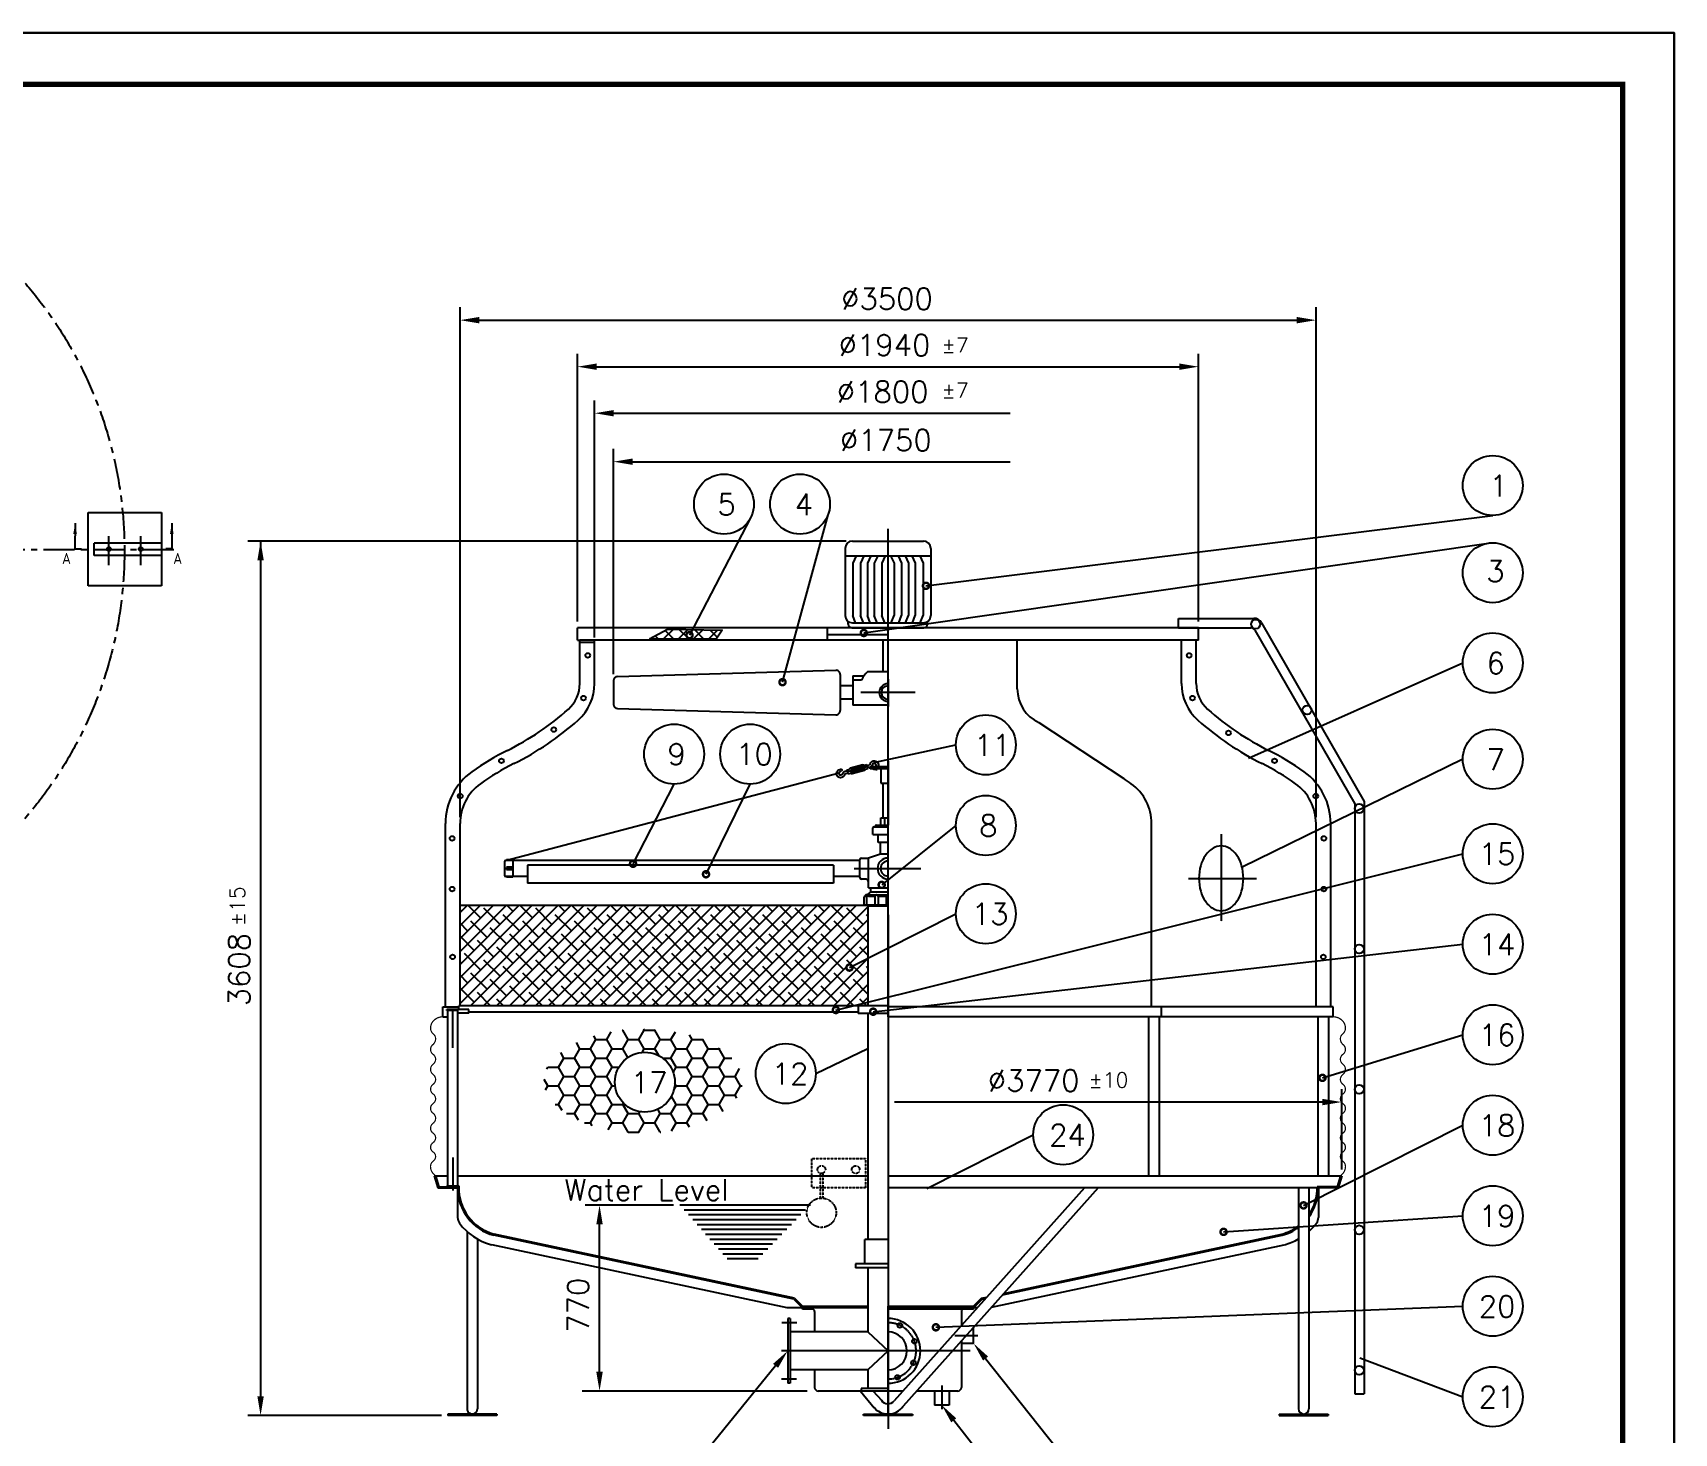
# Model space of a CAD drawing. Extents: x 35568 to 61186, y -11062 to 6868.
# Drawn here: x 54475 to 61186, y -7941 to -2216 of the extents above; entities that cross this region are included whole.
import ezdxf

# ---------------------------------------------------------------- set-up
doc = ezdxf.new("R2010")
doc.units = 0
doc.header["$LTSCALE"] = 4
for name, pattern in [('CENTER', [50.8, 31.75, -6.35, 6.35, -6.35]), ('DASHDOT', [2.2, 2, -0.1, 0, -0.1]), ('HIDDEN', [0.375, 0.25, -0.125])]:
    doc.linetypes.add(name, pattern=pattern)
doc.layers.get('0').update_dxf_attribs({"linetype": 'CONTINUOUS'})
for name, color, linetype in [('C', 1, 'DASHDOT'), ('D', 7, 'CONTINUOUS'), ('HA', 6, 'CONTINUOUS'), ('HI', 2, 'HIDDEN'), ('PUB_TITLE', 4, 'CONTINUOUS'), ('中心线', 6, 'CENTER'), ('标注', 6, 'CONTINUOUS'), ('结构', 7, 'CONTINUOUS')]:
    doc.layers.add(name, color=color, linetype=linetype)
doc.styles.add('COMPLEX', font='SIMPLEX.SHX', dxfattribs={"height": 87.5})
doc.styles.add('ROMANS', font='romans', dxfattribs={"bigfont": 'china'})
doc.styles.get("Standard").update_dxf_attribs({"font": 'ISOCP'})
doc.dimstyles.new('ISO-25', dxfattribs={"dimtxt": 80, "dimasz": 45, "dimexe": 25, "dimexo": 15, "dimgap": 15, "dimtad": 1, "dimdec": 0, "dimdsep": 46, "dimtxsty": 'Standard', "dimcen": 2.5, "dimclrd": 256, "dimclrt": 7, "dimadec": 0, "dimazin": 0, "dimtfac": 1, "dimtdec": 0, "dimtmove": 0, "dimatfit": 3, "dimfxl": 0, "dimtolj": 1, "dimtzin": 0, "dimarcsym": 0})

# ---------------------------------------------------------------- blocks, each defined once
blk = doc.blocks.new('*X50')
at = {"color": 0}
for p, q in [((2078.1, 6554.7), (2096.3, 6586.2)), ((2141.1, 6592.6), (2143.7, 6592.6)), ((2165.6, 6554.7), (2143.7, 6592.6)), ((2143.7, 6592.6), (2143.9, 6592.9)), ((2209.4, 6554.7), (2231.2, 6592.6)), ((2231.2, 6592.6), (2228.4, 6597.5)), ((2231.2, 6592.6), (2275, 6592.6)), ((2275, 6592.6), (2276.9, 6596)), ((2296.9, 6554.7), (2275, 6592.6)), ((2340.6, 6554.7), (2358.9, 6586.3)), ((1946.9, 6479), (1968.7, 6516.8)), ((1968.7, 6516.8), (1954.3, 6541.8)), ((1968.7, 6516.8), (2012.5, 6516.8)), ((2012.5, 6516.8), (2034.4, 6554.7)), ((2034.4, 6479), (2012.5, 6516.8)), ((2034.4, 6554.7), (2025.6, 6569.9)), ((2034.4, 6554.7), (2078.1, 6554.7)), ((2100, 6516.8), (2078.1, 6554.7)), ((2078.1, 6479), (2100, 6516.8)), ((2100, 6516.8), (2143.7, 6516.8)), ((2164.6, 6480.8), (2143.7, 6516.8)), ((2143.7, 6516.8), (2165.6, 6554.7)), ((2165.6, 6554.7), (2209.4, 6554.7)), ((2231.2, 6516.8), (2209.4, 6554.7)), ((2222.7, 6502.1), (2231.2, 6516.8)), ((2231.2, 6516.8), (2275, 6516.8)), ((2275, 6516.8), (2296.9, 6554.7)), ((2291.3, 6488.7), (2275, 6516.8)), ((2296.9, 6554.7), (2340.6, 6554.7)), ((2362.5, 6516.8), (2340.6, 6554.7)), ((2340.6, 6479), (2362.5, 6516.8)), ((2362.5, 6516.8), (2406.2, 6516.8)), ((2428.1, 6479), (2406.2, 6516.8)), ((2406.2, 6516.8), (2428.1, 6554.7)), ((2428.1, 6554.7), (2417.2, 6573.7)), ((2428.1, 6554.7), (2471.9, 6554.7)), ((2471.9, 6554.7), (2472, 6555)), ((2493.7, 6516.8), (2471.9, 6554.7)), ((2471.9, 6479), (2493.7, 6516.8)), ((2493.7, 6516.8), (2537.5, 6516.8)), ((2537.5, 6516.8), (2539.6, 6520.5)), ((2559.4, 6479), (2537.5, 6516.8)), ((1881.2, 6441.1), (1903.1, 6479)), ((1903.1, 6479), (1890.3, 6501.2)), ((1903.1, 6479), (1946.9, 6479)), ((1968.7, 6441.1), (1946.9, 6479)), ((2012.5, 6441.1), (2034.4, 6479)), ((2034.4, 6479), (2078.1, 6479)), ((2100, 6441.1), (2078.1, 6479)), ((2306.8, 6479), (2340.6, 6479)), ((2362.5, 6441.1), (2340.6, 6479)), ((2406.2, 6441.1), (2428.1, 6479)), ((2428.1, 6479), (2471.9, 6479)), ((2493.7, 6441.1), (2471.9, 6479)), ((2537.5, 6441.1), (2559.4, 6479)), ((2559.4, 6479), (2589.5, 6479)), ((1837.5, 6365.3), (1822.8, 6390.7)), ((1833.3, 6433.7), (1837.5, 6441.1)), ((1837.5, 6441.1), (1837.2, 6441.6)), ((1837.5, 6441.1), (1881.2, 6441.1)), ((1903.1, 6403.2), (1881.2, 6441.1)), ((1881.2, 6365.3), (1903.1, 6403.2)), ((1903.1, 6403.2), (1946.9, 6403.2)), ((1946.9, 6403.2), (1968.7, 6441.1)), ((1968.7, 6365.3), (1946.9, 6403.2)), ((1968.7, 6441.1), (2012.5, 6441.1)), ((2034.4, 6403.2), (2012.5, 6441.1)), ((2012.5, 6365.3), (2034.4, 6403.2)), ((2034.4, 6403.2), (2078.1, 6403.2)), ((2078.1, 6403.2), (2100, 6441.1)), ((2100, 6365.3), (2078.1, 6403.2)), ((2100, 6441.1), (2128.2, 6441.1)), ((2350.3, 6419.9), (2362.5, 6441.1)), ((2362.5, 6441.1), (2406.2, 6441.1)), ((2428.1, 6403.2), (2406.2, 6441.1)), ((2406.2, 6365.3), (2428.1, 6403.2)), ((2428.1, 6403.2), (2471.9, 6403.2)), ((2471.9, 6403.2), (2493.7, 6441.1)), ((2493.7, 6365.3), (2471.9, 6403.2)), ((2493.7, 6441.1), (2537.5, 6441.1)), ((2559.4, 6403.2), (2537.5, 6441.1)), ((2537.5, 6365.3), (2559.4, 6403.2)), ((2559.4, 6403.2), (2603.1, 6403.2)), ((2603.1, 6403.2), (2621.8, 6435.5)), ((2625, 6365.3), (2603.1, 6403.2)), ((1828.2, 6349.3), (1837.5, 6365.3)), ((1837.5, 6365.3), (1881.2, 6365.3)), ((1903.1, 6327.4), (1881.2, 6365.3)), ((1881.2, 6289.5), (1903.1, 6327.4)), ((1903.1, 6327.4), (1946.9, 6327.4)), ((1946.9, 6327.4), (1968.7, 6365.3)), ((1968.7, 6289.5), (1946.9, 6327.4)), ((1968.7, 6365.3), (2012.5, 6365.3)), ((2034.4, 6327.4), (2012.5, 6365.3)), ((2012.5, 6289.5), (2034.4, 6327.4)), ((2034.4, 6327.4), (2078.1, 6327.4)), ((2078.1, 6327.4), (2100, 6365.3)), ((2100, 6289.5), (2078.1, 6327.4)), ((2100, 6365.3), (2112.8, 6365.3)), ((2362.5, 6289.5), (2343, 6323.3)), ((2352.8, 6348.4), (2362.5, 6365.3)), ((2362.5, 6365.3), (2356.8, 6375.1)), ((2362.5, 6365.3), (2406.2, 6365.3)), ((2428.1, 6327.4), (2406.2, 6365.3)), ((2406.2, 6289.5), (2428.1, 6327.4)), ((2428.1, 6327.4), (2471.9, 6327.4)), ((2471.9, 6327.4), (2493.7, 6365.3)), ((2493.7, 6289.5), (2471.9, 6327.4)), ((2493.7, 6365.3), (2537.5, 6365.3)), ((2559.4, 6327.4), (2537.5, 6365.3)), ((2537.5, 6289.5), (2559.4, 6327.4)), ((2559.4, 6327.4), (2603.1, 6327.4)), ((2603.1, 6327.4), (2625, 6365.3)), ((2610.2, 6315.2), (2603.1, 6327.4)), ((2625, 6365.3), (2631.6, 6365.3)), ((1867.9, 6289.5), (1881.2, 6289.5)), ((1895.8, 6264.4), (1881.2, 6289.5)), ((1913.2, 6251.6), (1946.9, 6251.6)), ((1946.9, 6251.6), (1968.7, 6289.5)), ((1962.7, 6224.2), (1946.9, 6251.6)), ((1968.7, 6289.5), (2012.5, 6289.5)), ((2034.4, 6251.6), (2012.5, 6289.5)), ((2012.5, 6213.7), (2034.4, 6251.6)), ((2034.4, 6251.6), (2078.1, 6251.6)), ((2078.1, 6251.6), (2100, 6289.5)), ((2100, 6213.7), (2078.1, 6251.6)), ((2100, 6289.5), (2143.7, 6289.5)), ((2165.6, 6251.6), (2143.7, 6289.5)), ((2143.7, 6289.5), (2146.7, 6294.6)), ((2143.7, 6213.7), (2165.6, 6251.6)), ((2165.6, 6251.6), (2209.4, 6251.6)), ((2209.4, 6251.6), (2213.9, 6259.4)), ((2231.2, 6213.7), (2209.4, 6251.6)), ((2275, 6213.7), (2296.9, 6251.6)), ((2296.9, 6251.6), (2286.7, 6269.3)), ((2296.9, 6251.6), (2340.6, 6251.6)), ((2340.6, 6251.6), (2362.5, 6289.5)), ((2362.5, 6213.7), (2340.6, 6251.6)), ((2362.5, 6289.5), (2406.2, 6289.5)), ((2428.1, 6251.6), (2406.2, 6289.5)), ((2406.2, 6213.7), (2428.1, 6251.6)), ((2428.1, 6251.6), (2471.9, 6251.6)), ((2471.9, 6251.6), (2493.7, 6289.5)), ((2488.9, 6222.2), (2471.9, 6251.6)), ((2493.7, 6289.5), (2537.5, 6289.5)), ((2554.5, 6260), (2537.5, 6289.5)), ((1987, 6213.7), (2012.5, 6213.7)), ((2019.2, 6202.2), (2012.5, 6213.7)), ((2084, 6186), (2100, 6213.7)), ((2100, 6213.7), (2143.7, 6213.7)), ((2165.6, 6175.8), (2143.7, 6213.7)), ((2165.2, 6175), (2165.6, 6175.8)), ((2165.6, 6175.8), (2209.4, 6175.8)), ((2209.4, 6175.8), (2231.2, 6213.7)), ((2211.2, 6172.7), (2209.4, 6175.8)), ((2231.2, 6213.7), (2275, 6213.7)), ((2296.9, 6175.8), (2275, 6213.7)), ((2296.7, 6175.6), (2296.9, 6175.8)), ((2296.9, 6175.8), (2299.9, 6175.8)), ((2343.7, 6181.2), (2362.5, 6213.7)), ((2362.5, 6213.7), (2406.2, 6213.7)), ((2416.4, 6196.1), (2406.2, 6213.7))]:
    blk.add_line(p, q, dxfattribs=at)
blk = doc.blocks.new('*X46')
at = {"color": 0}
for p, q in [((817.4, 2249.2), (1217.6, 2649.5)), ((817.4, 2302.3), (1164.6, 2649.5)), ((817.4, 2355.3), (1111.6, 2649.5)), ((817.4, 2408.3), (1058.5, 2649.5)), ((817.4, 2461.4), (1005.5, 2649.5)), ((817.4, 2514.4), (952.5, 2649.5)), ((817.4, 2567.4), (899.4, 2649.5)), ((817.4, 2620.5), (846.4, 2649.5)), ((822, 2625.1), (817.4, 2629.8)), ((901.6, 2598.6), (850.6, 2649.5)), ((860.7, 2239.5), (1270.7, 2649.5)), ((913.7, 2239.5), (1323.7, 2649.5)), ((981.1, 2572.1), (914.8, 2638.4)), ((966.7, 2239.5), (1376.7, 2649.5)), ((1034.1, 2625.1), (1009.7, 2649.5)), ((1019.8, 2239.5), (1429.8, 2649.5)), ((1113.7, 2598.6), (1062.8, 2649.5)), ((1072.8, 2239.5), (1482.8, 2649.5)), ((1125.8, 2239.5), (1535.8, 2649.5)), ((1193.2, 2572.1), (1127, 2638.4)), ((1178.9, 2239.5), (1588.9, 2649.5)), ((1246.3, 2625.1), (1221.9, 2649.5)), ((1231.9, 2239.5), (1641.9, 2649.5)), ((1325.8, 2598.6), (1274.9, 2649.5)), ((1284.9, 2239.5), (1694.9, 2649.5)), ((1338, 2239.5), (1748, 2649.5)), ((1405.4, 2572.1), (1339.1, 2638.4)), ((1391, 2239.5), (1801, 2649.5)), ((1458.4, 2625.1), (1434, 2649.5)), ((1444, 2239.5), (1854, 2649.5)), ((1538, 2598.6), (1487, 2649.5)), ((1497.1, 2239.5), (1907.1, 2649.5)), ((1550.1, 2239.5), (1960.1, 2649.5)), ((1617.5, 2572.1), (1551.2, 2638.4)), ((1603.1, 2239.5), (2013.1, 2649.5)), ((1670.5, 2625.1), (1646.1, 2649.5)), ((1656.2, 2239.5), (2066.2, 2649.5)), ((1750.1, 2598.6), (1699.2, 2649.5)), ((1709.2, 2239.5), (2119.2, 2649.5)), ((1762.2, 2239.5), (2172.2, 2649.5)), ((1829.6, 2572.1), (1763.3, 2638.4)), ((1815.3, 2239.5), (2225.3, 2649.5)), ((1882.7, 2625.1), (1858.3, 2649.5)), ((1868.3, 2239.5), (2278.3, 2649.5)), ((1962.2, 2598.6), (1911.3, 2649.5)), ((1921.3, 2239.5), (2331.3, 2649.5)), ((1974.4, 2239.5), (2384.4, 2649.5)), ((2041.8, 2572.1), (1975.5, 2638.4)), ((2027.4, 2239.5), (2437.4, 2649.5)), ((2094.8, 2625.1), (2070.4, 2649.5)), ((2080.4, 2239.5), (2485.5, 2644.6)), ((2174.4, 2598.6), (2123.4, 2649.5)), ((2253.9, 2572.1), (2187.6, 2638.4)), ((2306.9, 2625.1), (2282.5, 2649.5)), ((2386.5, 2598.6), (2335.6, 2649.5)), ((2466, 2572.1), (2399.7, 2638.4)), ((848.5, 2545.6), (817.4, 2576.8)), ((928.1, 2519.1), (861.8, 2585.4)), ((1007.6, 2492.6), (941.3, 2558.8)), ((1060.7, 2545.6), (994.4, 2611.9)), ((1140.2, 2519.1), (1073.9, 2585.4)), ((1219.8, 2492.6), (1153.5, 2558.8)), ((1272.8, 2545.6), (1206.5, 2611.9)), ((1352.3, 2519.1), (1286.1, 2585.4)), ((1431.9, 2492.6), (1365.6, 2558.8)), ((1484.9, 2545.6), (1418.6, 2611.9)), ((1564.5, 2519.1), (1498.2, 2585.4)), ((1644, 2492.6), (1577.7, 2558.8)), ((1697.1, 2545.6), (1630.8, 2611.9)), ((1776.6, 2519.1), (1710.3, 2585.4)), ((1856.2, 2492.6), (1789.9, 2558.8)), ((1909.2, 2545.6), (1842.9, 2611.9)), ((1988.7, 2519.1), (1922.4, 2585.4)), ((2068.3, 2492.6), (2002, 2558.8)), ((2121.3, 2545.6), (2055, 2611.9)), ((2133.5, 2239.5), (2485.5, 2591.5)), ((2200.9, 2519.1), (2134.6, 2585.4)), ((2280.4, 2492.6), (2214.1, 2558.8)), ((2333.5, 2545.6), (2267.2, 2611.9)), ((2413, 2519.1), (2346.7, 2585.4)), ((2485.5, 2499.6), (2426.3, 2558.8)), ((2485.5, 2605.7), (2479.3, 2611.9)), ((875, 2466), (817.4, 2523.7)), ((954.6, 2439.5), (888.3, 2505.8)), ((1087.2, 2466), (1020.9, 2532.3)), ((1166.7, 2439.5), (1100.4, 2505.8)), ((1299.3, 2466), (1233, 2532.3)), ((1378.9, 2439.5), (1312.6, 2505.8)), ((1511.4, 2466), (1445.1, 2532.3)), ((1591, 2439.5), (1524.7, 2505.8)), ((1723.6, 2466), (1657.3, 2532.3)), ((1803.1, 2439.5), (1736.8, 2505.8)), ((1935.7, 2466), (1869.4, 2532.3)), ((2015.3, 2439.5), (1949, 2505.8)), ((2147.8, 2466), (2081.5, 2532.3)), ((2227.4, 2439.5), (2161.1, 2505.8)), ((2186.5, 2239.5), (2485.5, 2538.5)), ((2239.5, 2239.5), (2485.5, 2485.5)), ((2360, 2466), (2293.7, 2532.3)), ((2439.5, 2439.5), (2373.2, 2505.8)), ((822, 2413), (817.4, 2417.7)), ((901.6, 2386.5), (835.3, 2452.8)), ((981.1, 2360), (914.8, 2426.3)), ((1034.1, 2413), (967.9, 2479.3)), ((1113.7, 2386.5), (1047.4, 2452.8)), ((1193.2, 2360), (1127, 2426.3)), ((1246.3, 2413), (1180, 2479.3)), ((1325.8, 2386.5), (1259.5, 2452.8)), ((1405.4, 2360), (1339.1, 2426.3)), ((1458.4, 2413), (1392.1, 2479.3)), ((1538, 2386.5), (1471.7, 2452.8)), ((1617.5, 2360), (1551.2, 2426.3)), ((1670.5, 2413), (1604.2, 2479.3)), ((1750.1, 2386.5), (1683.8, 2452.8)), ((1829.6, 2360), (1763.3, 2426.3)), ((1882.7, 2413), (1816.4, 2479.3)), ((1962.2, 2386.5), (1895.9, 2452.8)), ((2041.8, 2360), (1975.5, 2426.3)), ((2094.8, 2413), (2028.5, 2479.3)), ((2174.4, 2386.5), (2108.1, 2452.8)), ((2253.9, 2360), (2187.6, 2426.3)), ((2306.9, 2413), (2240.6, 2479.3)), ((2292.6, 2239.5), (2485.5, 2432.4)), ((2386.5, 2386.5), (2320.2, 2452.8)), ((2466, 2360), (2399.7, 2426.3)), ((2485.5, 2446.6), (2452.8, 2479.3)), ((848.5, 2333.5), (817.4, 2364.6)), ((928.1, 2306.9), (861.8, 2373.2)), ((1060.7, 2333.5), (994.4, 2399.7)), ((1140.2, 2306.9), (1073.9, 2373.2)), ((1272.8, 2333.5), (1206.5, 2399.7)), ((1352.3, 2306.9), (1286.1, 2373.2)), ((1484.9, 2333.5), (1418.6, 2399.7)), ((1564.5, 2306.9), (1498.2, 2373.2)), ((1697.1, 2333.5), (1630.8, 2399.7)), ((1776.6, 2306.9), (1710.3, 2373.2)), ((1909.2, 2333.5), (1842.9, 2399.7)), ((1988.7, 2306.9), (1922.4, 2373.2)), ((2121.3, 2333.5), (2055, 2399.7)), ((2200.9, 2306.9), (2134.6, 2373.2)), ((2333.5, 2333.5), (2267.2, 2399.7)), ((2345.6, 2239.5), (2485.5, 2379.4)), ((2413, 2306.9), (2346.7, 2373.2)), ((2485.5, 2393.6), (2479.3, 2399.7)), ((875, 2253.9), (817.4, 2311.6)), ((942.4, 2239.5), (888.3, 2293.7)), ((1007.6, 2280.4), (941.3, 2346.7)), ((1087.2, 2253.9), (1020.9, 2320.2)), ((1154.6, 2239.5), (1100.4, 2293.7)), ((1219.8, 2280.4), (1153.5, 2346.7)), ((1299.3, 2253.9), (1233, 2320.2)), ((1366.7, 2239.5), (1312.6, 2293.7)), ((1431.9, 2280.4), (1365.6, 2346.7)), ((1511.4, 2253.9), (1445.1, 2320.2)), ((1578.8, 2239.5), (1524.7, 2293.7)), ((1644, 2280.4), (1577.7, 2346.7)), ((1723.6, 2253.9), (1657.3, 2320.2)), ((1791, 2239.5), (1736.8, 2293.7)), ((1856.2, 2280.4), (1789.9, 2346.7)), ((1935.7, 2253.9), (1869.4, 2320.2)), ((2003.1, 2239.5), (1949, 2293.7)), ((2068.3, 2280.4), (2002, 2346.7)), ((2147.8, 2253.9), (2081.5, 2320.2)), ((2215.2, 2239.5), (2161.1, 2293.7)), ((2280.4, 2280.4), (2214.1, 2346.7)), ((2360, 2253.9), (2293.7, 2320.2)), ((2427.4, 2239.5), (2373.2, 2293.7)), ((2398.6, 2239.5), (2485.5, 2326.4)), ((2485.5, 2287.5), (2426.3, 2346.7)), ((836.4, 2239.5), (835.3, 2240.6)), ((995.5, 2239.5), (967.9, 2267.2)), ((1048.5, 2239.5), (1047.4, 2240.6)), ((1207.6, 2239.5), (1180, 2267.2)), ((1260.6, 2239.5), (1259.5, 2240.6)), ((1419.7, 2239.5), (1392.1, 2267.2)), ((1472.8, 2239.5), (1471.7, 2240.6)), ((1631.9, 2239.5), (1604.2, 2267.2)), ((1684.9, 2239.5), (1683.8, 2240.6)), ((1844, 2239.5), (1816.4, 2267.2)), ((1897, 2239.5), (1895.9, 2240.6)), ((2056.1, 2239.5), (2028.5, 2267.2)), ((2109.2, 2239.5), (2108.1, 2240.6)), ((2268.3, 2239.5), (2240.6, 2267.2)), ((2321.3, 2239.5), (2320.2, 2240.6)), ((2451.7, 2239.5), (2485.5, 2273.3)), ((2480.4, 2239.5), (2452.8, 2267.2))]:
    blk.add_line(p, q, dxfattribs=at)
blk = doc.blocks.new('LI-1')
for p, q in [((-11.8, 8.1), (-2.4, 4)), ((11.8, 19.5), (20, 19.5)), ((11.8, 9.5), (20, 9.5)), ((20, 23), (30.6, 23)), ((20, 6), (20, 23)), ((20, 19.5), (20, 9.5)), ((20, 6), (30.6, 6)), ((35.1, 19.3), (59, 19.3)), ((35.1, 9.7), (59, 9.7)), ((36, 26.5), (88, 26.5)), ((36, 2.5), (88, 2.5)), ((39.5, 21), (84.5, 21)), ((39.5, 8), (84.5, 8)), ((59, 9.7), (59, 19.3)), ((60, 18.3), (59, 19.3)), ((59, 9.7), (60, 10.7)), ((60, 18.3), (60, 10.7)), ((65, 19.3), (64, 18.3)), ((64, 10.7), (64, 18.3)), ((64, 10.7), (65, 9.7)), ((89, 19.3), (65, 19.3)), ((65, 19.3), (65, 9.7)), ((89, 9.7), (65, 9.7)), ((104, 23), (93.5, 23)), ((104, 6), (93.5, 6)), ((104, 6), (104, 23)), ((104, 19.5), (104, 9.5)), ((112.2, 19.5), (104, 19.5)), ((112.2, 9.5), (104, 9.5)), ((135.8, 20.9), (126.5, 25)), ((136.1, 31.2), (128.7, 32.6)), ((-12, -2.2), (-4.7, -3.6))]:
    blk.add_line(p, q)
for centre, radius, start, end in [((-9, 14.5), 17, 30.00003, 259.6711), ((-9, 14.5), 7, 30.71968, 246.39839), ((-4.2, 0.4), 4, 263.70792, 63.15994), ((11.8, 26.5), 17, 209.70518, 270), ((11.8, 26.5), 7, 209.99993, 270), ((30.6, 26), 3, 270, 335.37568), ((30.6, 3), 3, 24.62432, 90), ((39.5, 14.5), 6.5, 90, 270), ((36, 23.5), 3, 90, 155.37568), ((36, 5.5), 3, 204.62432, 270), ((84.5, 14.5), 6.5, 270, 90), ((88, 23.5), 3, 24.62432, 90), ((88, 5.5), 3, 270, 335.37568), ((93.5, 26), 3, 204.62432, 270), ((93.5, 3), 3, 90, 155.37568), ((112.2, 2.5), 17, 29.70518, 90), ((112.2, 2.5), 7, 29.99993, 90), ((133, 14.5), 17, 210.00003, 79.6711), ((128.3, 28.6), 4, 83.70792, 243.15994), ((133, 14.5), 7, 210.71968, 66.39839)]:
    blk.add_arc(centre, radius, start, end)
at = {"layer": 'C'}
blk.add_line((15.1, 14.5), (105, 14.5), dxfattribs=at)
at = {"layer": 'HI'}
for p, q in [((34.2, 18.3), (60, 18.3)), ((34.2, 10.7), (60, 10.7)), ((89.8, 18.3), (64, 18.3)), ((89.8, 10.7), (64, 10.7))]:
    blk.add_line(p, q, dxfattribs=at)
blk = doc.blocks.new('*X51')
at = {"color": 0}
for p, q in [((2123.6, 8270.9), (2111.2, 8283.3)), ((2145.4, 8270.7), (2183.9, 8309.2)), ((2185.9, 8270.4), (2151.7, 8304.7)), ((2206.8, 8270.3), (2244.6, 8308)), ((2248.3, 8269.9), (2209.5, 8308.7)), ((2268.2, 8269.8), (2305.3, 8306.9)), ((2310.6, 8269.5), (2272.6, 8307.5)), ((2329.6, 8269.3), (2366.1, 8305.8)), ((2365.3, 8276.6), (2335.6, 8306.3))]:
    blk.add_line(p, q, dxfattribs=at)
blk = doc.blocks.new('LI-12')
for p, q in [((-400, 1707.9), (-229.1, 1707.9)), ((-400, 1686.3), (-400, 1707.9)), ((-400, 1686.3), (-235.8, 1686.3)), ((-227.1, 1681.3), (0, 1286.3)), ((-211.7, 1697.9), (21.6, 1292.1)), ((0, 1286.3), (0, -53.7)), ((21.6, 1292.1), (21.6, -53.7)), ((0, -53.7), (21.6, -53.7))]:
    blk.add_line(p, q)
for centre in [(-225.1, 1694.7), (-108.1, 1499.6), (10.3, 1276), (10.3, 957), (10.3, 638), (10.3, 319), (10.3, 0)]:
    blk.add_circle(centre, 10.3)
for centre, radius in [((-235.8, 1676.3), 10), ((-229.1, 1687.9), 20)]:
    blk.add_arc(centre, radius, 29.8989, 90)

msp = doc.modelspace()

# ---------------------------------------------------------------- linework, layer by layer
at = {"color": 7}
for p, q in [((57826.7, -4294), (58116.7, -4294)), ((57796.7, -4324), (57796.7, -4598.5)), ((57796.7, -4354), (58146.7, -4354)), ((57841.8, -4354), (57827.8, -4384)), ((57873.8, -4354), (57859.8, -4384)), ((57901.8, -4354), (57887.8, -4384)), ((57929.8, -4354), (57915.8, -4384)), ((57960.8, -4354), (57946.8, -4384)), ((57982.6, -4354), (57996.6, -4384)), ((58013.6, -4354), (58027.6, -4384)), ((58041.6, -4354), (58055.6, -4384)), ((58069.6, -4354), (58083.6, -4384)), ((58101.6, -4354), (58115.6, -4384)), ((58146.7, -4324), (58146.7, -4598.5)), ((57827.8, -4384), (57827.8, -4598.5)), ((57859.8, -4384), (57859.8, -4598.5)), ((57887.8, -4384), (57887.8, -4598.5)), ((57915.8, -4384), (57915.8, -4598.5)), ((57946.8, -4384), (57946.8, -4598.5)), ((57996.6, -4384), (57996.6, -4598.5)), ((58027.6, -4384), (58027.6, -4598.5)), ((58055.6, -4384), (58055.6, -4598.5)), ((58083.6, -4384), (58083.6, -4598.5)), ((58115.6, -4384), (58115.6, -4598.5)), ((57809.5, -4634), (57809.5, -4623.1)), ((57826.7, -4628.5), (58116.7, -4628.5)), ((57839.7, -4628.5), (57827.8, -4598.5)), ((57871.7, -4628.5), (57859.8, -4598.5)), ((57899.7, -4628.5), (57887.8, -4598.5)), ((57927.7, -4628.5), (57915.8, -4598.5)), ((57958.7, -4628.5), (57946.8, -4598.5)), ((57984.7, -4628.5), (57996.6, -4598.5)), ((58015.7, -4628.5), (58027.6, -4598.5)), ((58043.7, -4628.5), (58055.6, -4598.5)), ((58071.7, -4628.5), (58083.6, -4598.5)), ((58103.7, -4628.5), (58115.6, -4598.5)), ((58133.9, -4634), (58133.9, -4623.1)), ((59242, -4649), (56702, -4649)), ((56702, -4699), (56702, -4649)), ((57723.8, -4649), (57723.8, -4699)), ((57723.8, -4676.8), (57972, -4676.8)), ((57824.5, -4649), (58118.9, -4649)), ((59242, -4699), (59242, -4649)), ((56702, -4699), (56712, -4699)), ((59242, -4699), (56712, -4699)), ((56712, -4876.9), (56712, -4699)), ((56766, -4709.1), (56712, -4709.1)), ((56772, -4876.9), (56772, -4699)), ((57950.5, -4699), (57950.5, -4828.1)), ((58500.7, -4899), (58500.7, -4699)), ((59172, -4876.9), (59172, -4699)), ((59232, -4876.9), (59232, -4699)), ((56865.9, -4847.9), (57758.7, -4822.6)), ((57890, -4828.1), (57972, -4828.1)), ((56849.6, -4864.9), (56849.6, -4962)), ((57776.5, -4839.6), (57776.5, -4987.4)), ((57828, -4886.3), (57776.5, -4886.3)), ((57828, -4845.4), (57828, -4964.5)), ((57828, -4845.4), (57873, -4845.4)), ((57864, -4862.5), (57828, -4862.5)), ((57828, -4940.7), (57776.5, -4940.7)), ((57972, -4964.5), (57828, -4964.5)), ((56865.9, -4979), (57758.7, -5004.4)), ((58589.1, -5035.8), (58935.6, -5265.2)), ((57899, -5216), (57972, -5216)), ((57899, -5226), (57899, -5216)), ((57972, -5226), (57899, -5226)), ((57912, -5216), (57912, -5226)), ((57936, -5216), (57936, -5226)), ((57942, -5226), (57942, -5284)), ((56408.4, -5600), (57772.6, -5241.2)), ((57942, -5284), (57972, -5284)), ((57950.4, -5284), (57950.4, -5426)), ((57942, -5456), (57942, -5426)), ((57942, -5426), (57972, -5426)), ((57950.4, -5426), (57972, -5426)), ((57957, -5426), (57957, -5456)), ((56162, -6199), (56162, -5449)), ((56222, -6194), (56222, -5449)), ((57910, -5494), (57910, -5467)), ((57910, -5494), (57972, -5494)), ((57915, -5462), (57972, -5462)), ((57920, -5462), (57920, -5461)), ((57925, -5456), (57972, -5456)), ((57932, -5526), (57932, -5494)), ((59050, -6199), (59050, -5449)), ((59722, -6199), (59722, -5449)), ((59782, -6199), (59782, -5449)), ((57972, -5526), (57932, -5526)), ((57941, -5574), (57941, -5526)), ((56404, -5605.8), (56404, -5660.2)), ((57857, -5599.8), (56410, -5599.8)), ((56412, -5597.8), (56412, -5599.8)), ((56438, -5597.8), (56412, -5597.8)), ((56438, -5627.4), (56412, -5627.4)), ((56412, -5627.4), (56412, -5629.4)), ((56438, -5629.4), (56412, -5629.4)), ((56438, -5631.7), (56412, -5631.7)), ((56412, -5631.7), (56412, -5633.7)), ((56438, -5633.7), (56412, -5633.7)), ((56438, -5636.7), (56412, -5636.7)), ((56412, -5636.7), (56412, -5638.7)), ((56438, -5597.8), (56438, -5668.2)), ((57749.5, -5619.5), (56498.4, -5619.5)), ((56498.4, -5619.5), (56498.4, -5692.4)), ((57749.5, -5619.5), (57749.5, -5692.4)), ((57857, -5670), (57857, -5596)), ((57863, -5590), (57892, -5590)), ((57941, -5574), (57892, -5590)), ((57892, -5712), (57892, -5590)), ((57972, -5574), (57941, -5574)), ((56498.4, -5666.2), (56410, -5666.2)), ((56438, -5638.7), (56412, -5638.7)), ((56412, -5668.2), (56412, -5666.2)), ((56438, -5668.2), (56412, -5668.2)), ((57749.5, -5692.4), (56498.4, -5692.4)), ((57857, -5666.2), (57749.5, -5666.2)), ((57880, -5676), (57863, -5676)), ((57875, -5782), (57875, -5750)), ((57902, -5728), (57885, -5740)), ((57885, -5782), (57885, -5740)), ((57885, -5740), (57972, -5740)), ((57918.4, -5746), (57885, -5746)), ((57892, -5712), (57972, -5712)), ((57892, -5746), (57918.4, -5746)), ((57902, -5728), (57902, -5712)), ((57902, -5728), (57972, -5728)), ((57918.3, -5747), (57918.3, -5782)), ((57932.2, -5746), (57965, -5746)), ((57965, -5746), (57932.2, -5746)), ((57932.3, -5747), (57932.3, -5782)), ((57965, -5747), (57965, -5782)), ((57965, -5747), (57965, -5782)), ((57890.1, -5784), (56222, -5784)), ((57875, -5782), (57972, -5782)), ((57885, -5782), (57889, -5786)), ((57889, -5786), (57972, -5786)), ((57890.1, -5786), (57890.1, -6194)), ((56152, -6239), (56152, -6199)), ((56152, -6199), (56217.5, -6199)), ((56152, -6239), (56171.5, -6239)), ((56257.5, -6209), (56167.5, -6209)), ((56167.5, -6213), (56167.5, -6209)), ((56213.5, -6213), (56167.5, -6213)), ((56171.5, -6213), (56171.5, -6930)), ((56213.5, -6930), (56213.5, -6213)), ((56257.5, -6224), (56213.5, -6224)), ((57972, -6194), (56217.5, -6194)), ((56217.5, -6209), (56217.5, -6194)), ((56257.5, -6224), (56257.5, -6209)), ((57849.5, -6220), (56257.5, -6220)), ((57849.5, -6194), (57849.5, -6226)), ((57972, -6226), (57849.5, -6226)), ((57890.1, -6226), (57890.1, -7149)), ((59792, -6199), (57972, -6199)), ((59792, -6239), (57972, -6239)), ((59038.2, -6889), (59038.2, -6239)), ((59080.2, -6239), (59080.2, -6889)), ((59088.5, -6199), (59088.5, -6239)), ((59730.9, -6889), (59730.9, -6239)), ((59772.9, -6239), (59772.9, -6889)), ((59792, -6239), (59792, -6199)), ((56117, -6889), (56171.5, -6889)), ((56117, -6889), (56132, -6939)), ((56122.2, -6889), (56135.7, -6934)), ((56213.5, -6889), (57890.1, -6889)), ((57972, -6889), (59827, -6889)), ((59821.7, -6889), (59808.2, -6934)), ((59827, -6889), (59812, -6939)), ((56132, -6939), (56212, -6939)), ((56135.7, -6934), (56217, -6934)), ((56167.5, -6930), (56217.5, -6930)), ((56167.5, -6930), (56167.5, -6934)), ((56167.5, -6934), (56217.5, -6934)), ((56212, -6939), (56212, -7059)), ((56217.5, -6930), (56217.5, -6934)), ((59727, -6939), (57972, -6939)), ((58775, -6939), (57997.6, -7808.9)), ((58831.5, -6939), (58033.5, -7831)), ((59650.8, -6939), (59650.8, -7842)), ((59692.8, -6939), (59692.8, -7842)), ((59808.2, -6934), (59726.9, -6934)), ((59732, -6939), (59732, -7059)), ((59812, -6939), (59732, -6939)), ((56251.1, -7117.2), (56251.1, -7842)), ((56293.1, -7147.5), (56293.1, -7842)), ((57559.3, -7429), (56352.1, -7171.4)), ((57587, -7394), (56360.4, -7132.3)), ((57589.5, -7389.6), (56361.7, -7127.5)), ((57877, -7249), (57877, -7149)), ((57972, -7149), (57877, -7149)), ((58395.1, -7426.8), (59591.8, -7171.4)), ((58440.3, -7376.3), (59583.5, -7132.3)), ((58445.9, -7370), (59582.2, -7127.5)), ((57972, -7249), (57839.5, -7249)), ((57839.5, -7249), (57839.5, -7265)), ((57972, -7265), (57839.5, -7265)), ((57890.1, -7265), (57890.1, -7527.5)), ((57890.1, -7429), (57559.3, -7429)), ((57587, -7394), (57622, -7429)), ((57589.5, -7389.6), (57624, -7424)), ((57622, -7434), (57622, -7429)), ((57662, -7434), (57622, -7434)), ((57890.1, -7424), (57624, -7424)), ((57672, -7444), (57672, -7527.5)), ((58319.9, -7424), (57972, -7424)), ((58337.1, -7429), (57972, -7429)), ((58322, -7434), (57972, -7434)), ((58272, -7444), (58272, -7501.9)), ((58354.4, -7389.6), (58319.9, -7424)), ((58357, -7394), (58322, -7429)), ((58322, -7434), (58322, -7429)), ((58354.4, -7389.6), (58376.6, -7384.8)), ((58357, -7394), (58371, -7391)), ((57562, -7472.5), (57562, -7737.5)), ((57572, -7472.5), (57562, -7472.5)), ((57572, -7472.5), (57572, -7737.5)), ((58322, -7574.5), (58322, -7508.5)), ((57890.1, -7527.5), (57572, -7527.5)), ((57890.1, -7527.5), (57972, -7605)), ((58272, -7564.4), (58272, -7754)), ((58322, -7574.5), (58272, -7574.5)), ((57972, -7605), (57890.1, -7682.5)), ((57890.1, -7682.5), (57572, -7682.5)), ((57672, -7682.5), (57672, -7754)), ((57890.1, -7682.5), (57890.1, -7759)), ((57572, -7737.5), (57562, -7737.5)), ((58033.2, -7769), (57687, -7769)), ((57858.9, -7769), (57915.2, -7837.1)), ((57972, -7759), (57862, -7759)), ((57862, -7759), (57862, -7769)), ((57911, -7769), (57944.8, -7806.8)), ((58257, -7769), (58088.9, -7769)), ((58162.2, -7769), (58162.2, -7827)), ((58221.8, -7769), (58221.8, -7827)), ((58221.8, -7827), (58162.2, -7827)), ((56372.1, -7863), (56172.1, -7863)), ((56172.1, -7863), (56172.1, -7869)), ((56372.1, -7869), (56172.1, -7869)), ((56372.1, -7863), (56372.1, -7869)), ((57872, -7863), (58072, -7863)), ((57872, -7869), (57872, -7863)), ((58072, -7869), (57872, -7869)), ((58072, -7863), (58072, -7869)), ((59571.8, -7863), (59771.8, -7863)), ((59571.8, -7863), (59571.8, -7869)), ((59571.8, -7869), (59771.8, -7869)), ((59771.8, -7863), (59771.8, -7869))]:
    msp.add_line(p, q, dxfattribs=at)
msp.add_lwpolyline([(59425.2, -5673.1, 0.069381), (59417.9, -5620.5, 0.081326), (59398.6, -5579.5, 0.106978), (59367.1, -5549.8, 0.136548), (59334.2, -5540.7, 0.136548), (59301.4, -5549.8, 0.106978), (59269.9, -5579.5, 0.081326), (59250.6, -5620.5, 0.069381), (59243.3, -5673.1, 0.069381), (59250.6, -5725.7, 0.081326), (59269.9, -5766.8, 0.106978), (59301.4, -5796.5, 0.136548), (59334.2, -5805.6, 0.136548), (59367.1, -5796.5, 0.106978), (59398.6, -5766.8, 0.081326), (59417.9, -5725.7, 0.069381)], format="xyb", close=True, dxfattribs=at)
for centre in [(56744.2, -4761.5), (59203.3, -4761.5), (56726.9, -4936.2), (59217.1, -4936.2), (56605.5, -5065.1), (59364.3, -5078.7), (56391.2, -5192.6), (59552.7, -5192.6), (56223, -5336.9), (59720.9, -5336.9), (56189.4, -5509.9), (59754.5, -5509.9), (56189.4, -5716.8), (59754.5, -5716.8), (56191.9, -5994.2), (59752, -5994.2), (58020.6, -7500.8), (58080, -7565.7), (58076.2, -7653.6), (58011.3, -7713.1)]:
    msp.add_circle(centre, 9.5, dxfattribs=at)
for centre, radius, start, end in [((57826.7, -4324), 30, 90, 180), ((58116.7, -4324), 30, 0, 90), ((57826.7, -4598.5), 30, 180, 270), ((58116.7, -4598.5), 30, 270, 0), ((57824.5, -4634), 15, 180, 270), ((58118.9, -4634), 15, 270, 0), ((57759.5, -4839.6), 17, 0, 92.43783), ((57935.1, -4889.2), 75.9, 126.3707, 159.39716), ((56572, -4876.9), 140, 311.67446, 0.00002), ((56572, -4876.9), 200, 311.67446, 0.00002), ((56866.6, -4864.9), 17, 92.43783, 180), ((57972, -4913.5), 35.7, 90, 270), ((57972, -4913.5), 27.2, 90, 270), ((58650.7, -4899), 150, 180, 245.74072), ((59372, -4876.9), 200, 179.99998, 228.32554), ((59372, -4876.9), 140, 179.99998, 228.32554), ((56866.6, -4962), 17, 180, 267.56217), ((55907.1, -4130), 1140, 296.48927, 311.67446), ((55907.1, -4130), 1200, 296.48927, 311.67446), ((57759.5, -4987.4), 17, 267.56217, 0), ((60036.9, -4130), 1200, 228.32554, 243.51073), ((60036.9, -4130), 1140, 228.32554, 243.51073), ((56888.3, -6099), 1060, 116.48927, 125.65909), ((59055.6, -6099), 1060, 54.34091, 63.51073), ((56888.3, -6099), 1000, 116.48927, 125.65909), ((59055.6, -6099), 1000, 54.34091, 63.51073), ((56422, -5449), 260, 125.65909, 180), ((56422, -5449), 200, 125.65909, 180), ((58383.6, -6099), 1000, 54.34091, 56.49435), ((58850, -5449), 200, 0, 54.34091), ((59522, -5449), 200, 0, 54.34091), ((59522, -5449), 260, 0, 54.34091), ((57915, -5467), 5, 90, 180), ((57925, -5461), 5, 90, 180), ((56410, -5605.8), 6, 90, 180), ((57863, -5596), 6, 90, 180), ((57972, -5633), 43, 90, 270), ((57972, -5633), 30.3, 90, 270), ((56410, -5660.2), 6, 180, 270), ((57863, -5670), 6, 180, 270), ((57880, -5688), 12, 0, 90), ((57885, -5750), 10, 90, 180), ((57925.3, -5747), 7, 0, 180), ((57972, -5747), 7, 90, 180), ((56412, -6939), 200, 180, 255.06798), ((56412, -6939), 195, 178.53072, 255.06798), ((59532, -6939), 195, 325.57188, 1.46928), ((59532, -6939), 200, 323.53454, 0), ((56252, -7059), 40, 180, 216.8699), ((56412, -6939), 240, 216.8699, 255.06798), ((59532, -6939), 195, 284.93202, 307.54986), ((59532, -6939), 200, 284.93202, 306.45671), ((59532, -6939), 240, 312.08091, 323.1301), ((59692, -7059), 40, 323.1301, 0), ((59532, -6939), 240, 284.93202, 299.68158), ((57662, -7444), 10, 0, 90), ((58282, -7444), 10, 90, 180), ((57972, -7605), 132.5, 270, 90), ((57972, -7605), 77.5, 270, 90), ((57687, -7754), 15, 180, 270), ((58257, -7754), 15, 270, 0), ((56272.1, -7842), 21, 179.99997, 0.00003), ((57972, -7788), 75, 218.36919, 325.07318), ((57972, -7788), 33, 214.7181, 320.8725), ((59671.8, -7842), 21, 180, 0)]:
    msp.add_arc(centre, radius, start, end, dxfattribs=at)
at = {"layer": 'C'}
for p, q in [((57972, -6239), (57972, -4244.6)), ((57972, -4859.1), (57972, -4971)), ((58082.5, -4913.5), (57861.5, -4913.5)), ((57924, -5207.2), (57924, -5232)), ((57972, -5193.8), (57972, -5455.3)), ((57972, -5798.6), (57972, -5379.1)), ((59334.2, -5492.3), (59334.2, -5847.8)), ((57833.3, -5633), (58106.6, -5633)), ((59200.7, -5673.1), (59479.2, -5673.1)), ((57972, -5822.3), (57972, -7622.6)), ((56192.5, -6366), (56192.5, -6214.6)), ((56192.5, -6814.8), (56192.5, -6948.6)), ((57972, -7255), (57972, -7923.3)), ((57972, -7869), (57972, -7422.8)), ((57599.2, -7490), (57537.7, -7490)), ((58339.8, -7544), (58245.5, -7544)), ((58308, -7605), (57536.6, -7605)), ((57598, -7720), (57536.6, -7720)), ((58192, -7746), (58192, -7842.7))]:
    msp.add_line(p, q, dxfattribs=at)
msp.add_arc((57972, -7605), 115, 270, 90, dxfattribs=at)
at = {"layer": 'D', "color": 7}
for p, q in [((56222, -5422.8), (56222, -3338.6)), ((59722, -5422.8), (59722, -3338.6)), ((56300.7, -3391.1), (59643.2, -3391.1)), ((56702, -4622.8), (56702, -3528.9)), ((59242, -4622.8), (59242, -3528.9)), ((56780.7, -3581.4), (59163.2, -3581.4)), ((56772, -4688.9), (56772, -3719.1)), ((56850.7, -3771.6), (58471.4, -3771.6)), ((56849.6, -4838.7), (56849.6, -3917.3)), ((56928.4, -3969.8), (58471.4, -3969.8)), ((57410.4, -4198.9), (57160.3, -4678.8)), ((57540.5, -4871), (57726.7, -4187)), ((58127.2, -4477.2), (60444.5, -4189.6)), ((57800.4, -4294.1), (55354.1, -4294.1)), ((55406.6, -4294.1), (55406.6, -7790.3)), ((57873.1, -4670), (60427, -4302.3)), ((59446.1, -5181.7), (60322, -4792.4)), ((57914.3, -5199.8), (58249.4, -5127.6)), ((60322, -5185.9), (59419.7, -5627.6)), ((56929.6, -5613.4), (57097.5, -5287.5)), ((57227.9, -5656.4), (57408.5, -5287.5)), ((58249.4, -5456.7), (57946.1, -5699.8)), ((57758.8, -6211.4), (60322, -5572.5)), ((57814.3, -6037.9), (58249.4, -5817.8)), ((57911.3, -6218.3), (60322, -5942.5)), ((57676.3, -6471.4), (57890.1, -6368.2)), ((59748.3, -6488.8), (60322, -6312.5)), ((59827, -6862.8), (59827, -6535.1)), ((59748.2, -6587.6), (57998.9, -6587.6)), ((59671.1, -7010.1), (60322, -6682.5)), ((58130.5, -6941.5), (58565.6, -6721.3)), ((57095.1, -7009), (56734, -7009)), ((56792.5, -7690.3), (56792.5, -7087.8)), ((59344, -7118.4), (60322, -7052.5)), ((58167.8, -7508.5), (60322, -7422.5)), ((58370.9, -7636.3), (58659.4, -8000.5)), ((59900.8, -7633.4), (60322, -7792.5)), ((57512.3, -7666.1), (57122.6, -8145.5)), ((57641.5, -7769), (56721.9, -7769)), ((56145.9, -7869), (55354.1, -7869)), ((58240.8, -7888.8), (58622.1, -8371.5))]:
    msp.add_line(p, q, dxfattribs=at)
at = {"layer": 'D', "color": 7, "const_width": 10}
for points in [[(58114.7, -4477.2, 1), (58139.7, -4477.2, 1)], [(57147.8, -4678.8, 1), (57172.8, -4678.8, 1)], [(57860.6, -4670, 1), (57885.6, -4670, 1)], [(57528, -4871, 1), (57553, -4871, 1)], [(56917.1, -5613.4, 1), (56942.1, -5613.4, 1)], [(57215.4, -5656.4, 1), (57240.4, -5656.4, 1)], [(57933.6, -5699.8, 1), (57958.6, -5699.8, 1)], [(57801.8, -6037.9, 1), (57826.8, -6037.9, 1)], [(57746.3, -6211.4, 1), (57771.3, -6211.4, 1)], [(57898.8, -6218.3, 1), (57923.8, -6218.3, 1)], [(59735.8, -6488.8, 1), (59760.8, -6488.8, 1)], [(59658.6, -7010.1, 1), (59683.6, -7010.1, 1)], [(59331.5, -7118.4, 1), (59356.5, -7118.4, 1)], [(58155.3, -7508.5, 1), (58180.3, -7508.5, 1)]]:
    msp.add_lwpolyline(points, format="xyb", close=True, dxfattribs=at)
at = {"layer": 'D', "color": 7}
for centre in [(60444.5, -4067.1), (57301.3, -4143.2), (57612.3, -4143.2), (60444.5, -4423.6), (60444.5, -4792.4), (58371.9, -5127.6), (57097.5, -5165), (57408.5, -5165), (60444.5, -5185.9), (58371.9, -5456.7), (60444.5, -5572.5), (58371.9, -5817.8), (60444.5, -5942.5), (60444.5, -6312.5), (57553.8, -6471.4), (56978.1, -6506.4), (60444.5, -6682.5), (58688.1, -6721.3), (60444.5, -7052.5), (60444.5, -7422.5), (60444.5, -7792.5)]:
    msp.add_circle(centre, 122.5, dxfattribs=at)
for points in [[(56300.7, -3404.2), (56300.7, -3378), (56222, -3391.1)], [(59643.2, -3404.2), (59643.2, -3378), (59722, -3391.1)], [(56780.7, -3594.5), (56780.7, -3568.2), (56702, -3581.4)], [(59163.2, -3594.5), (59163.2, -3568.2), (59242, -3581.4)], [(56850.7, -3784.7), (56850.7, -3758.5), (56772, -3771.6)], [(56928.4, -3982.9), (56928.4, -3956.6), (56849.6, -3969.8)], [(55419.7, -4372.9), (55393.5, -4372.9), (55406.6, -4294.1)], [(59748.2, -6600.7), (59748.2, -6574.5), (59827, -6587.6)], [(56805.6, -7087.8), (56779.3, -7087.8), (56792.5, -7009)], [(58360.6, -7644.4), (58381.1, -7628.1), (58322, -7574.5)], [(57502.1, -7657.9), (57522.5, -7674.4), (57562, -7605)], [(56805.6, -7690.3), (56779.3, -7690.3), (56792.5, -7769)], [(55419.7, -7790.3), (55393.5, -7790.3), (55406.6, -7869)], [(58230.5, -7897), (58251.1, -7880.7), (58192, -7827)]]:
    msp.add_solid(points, dxfattribs=at)
at = {"layer": 'HA'}
for p, q in [((57654.7, -7009), (57121.4, -7009)), ((57635.3, -7029), (57138.9, -7029)), ((57615.9, -7049), (57156.4, -7049)), ((57596.6, -7069), (57173.9, -7069)), ((57577.2, -7089), (57191.3, -7089)), ((57557.8, -7109), (57208.8, -7109)), ((57538.4, -7129), (57226.3, -7129)), ((57519, -7149), (57243.8, -7149)), ((57499.6, -7169), (57261.3, -7169)), ((57480.2, -7189), (57278.8, -7189)), ((57460.8, -7209), (57296.3, -7209)), ((57441.4, -7229), (57313.8, -7229))]:
    msp.add_line(p, q, dxfattribs=at)
msp.add_lwpolyline([(56997.2, -4693.3), (57069.9, -4654.8), (57293.3, -4659), (57269.4, -4695.3)], close=True, dxfattribs=at)
at = {"layer": 'HA', "const_width": 5}
for points in [[(56122.2, -6889, -0.125779), (56106, -6870.5, -0.137184), (56101.6, -6848.3, -0.223969), (56112.6, -6829, 0.243851), (56122.2, -6810.7, 0.254478), (56112.1, -6792, -0.249556), (56101.6, -6773.1, -0.255105), (56112, -6753.3, 0.257723), (56122.2, -6733.7, 0.239437), (56112.1, -6715, -0.23454), (56101.6, -6696.1, -0.24875), (56111.8, -6674.7, 0.245495), (56122.2, -6653.1, 0.23171), (56111.6, -6633.2, -0.238436), (56101.6, -6613.7, -0.247937), (56111.8, -6594, 0.246195), (56122.2, -6574.3, 0.245769), (56111.9, -6554.6, -0.246654), (56101.6, -6534.9, -0.242931), (56111.9, -6515.2, 0.241679), (56122.2, -6495.5, 0.236682), (56112.2, -6475.1, -0.23001), (56101.6, -6454.3, -0.239915), (56112.2, -6432.6, 0.247794), (56122.2, -6411.3, 0.231595), (56111.8, -6392.5, -0.233357), (56101.6, -6373.7, -0.235391), (56110.9, -6353, 0.211082), (56122.2, -6330.7, 0.23758), (56112.6, -6308.9, -0.220797), (56101.6, -6285.9, -0.211107), (56115.5, -6253.5, -0.188365), (56152, -6239)], [(59821.7, -6889, 0.125779), (59837.9, -6870.5, 0.137184), (59842.3, -6848.3, 0.223969), (59831.3, -6829, -0.243851), (59821.7, -6810.7, -0.254478), (59831.9, -6792, 0.249556), (59842.3, -6773.1, 0.255105), (59831.9, -6753.3, -0.257723), (59821.7, -6733.7, -0.239437), (59831.8, -6715, 0.23454), (59842.3, -6696.1, 0.24875), (59832.2, -6674.7, -0.245495), (59821.7, -6653.1, -0.23171), (59832.3, -6633.2, 0.238436), (59842.3, -6613.7, 0.247937), (59832.1, -6594, -0.246195), (59821.7, -6574.3, -0.245769), (59832.1, -6554.6, 0.246654), (59842.3, -6534.9, 0.242931), (59832.1, -6515.2, -0.241679), (59821.7, -6495.5, -0.236682), (59831.8, -6475.1, 0.23001), (59842.3, -6454.3, 0.239915), (59831.7, -6432.6, -0.247794), (59821.7, -6411.3, -0.231595), (59832.1, -6392.5, 0.233357), (59842.3, -6373.7, 0.235391), (59833, -6353, -0.211082), (59821.7, -6330.7, -0.23758), (59831.3, -6308.9, 0.220797), (59842.3, -6285.9, 0.211107), (59828.4, -6253.5, 0.188365), (59792, -6239)]]:
    msp.add_lwpolyline(points, format="xyb", dxfattribs=at)
at = {"layer": 'HI'}
for p, q in [((57660, -6819), (57880, -6819)), ((57660, -6939), (57660, -6819)), ((57880, -6819), (57880, -6939)), ((57695, -6879.2), (57695, -6980)), ((57705, -6879.2), (57705, -6980)), ((57880, -6939), (57660, -6939))]:
    msp.add_line(p, q, dxfattribs=at)
for centre, radius in [((57700, -6864), 16), ((57840, -6864), 16), ((57700, -7040), 60)]:
    msp.add_circle(centre, radius, dxfattribs=at)
at = {"layer": 'PUB_TITLE', "lineweight": 30}
msp.add_lwpolyline([(48676.8, -11061.7), (61186.5, -11061.7), (61186.5, -2216.5), (48676.8, -2216.5)], close=True, dxfattribs=at)
at = {"layer": 'PUB_TITLE', "lineweight": 30, "const_width": 21.1}
msp.add_lwpolyline([(49203.3, -10851.1), (60975.9, -10851.1), (60975.9, -2427.1), (49203.3, -2427.1)], close=True, dxfattribs=at)
at = {"layer": '中心线'}
for p, q in [((54786.5, -4393), (54786.5, -4274.2)), ((54916.5, -4393), (54916.5, -4274.2)), ((51267.7, -4328.4), (55071.1, -4328.4))]:
    msp.add_line(p, q, dxfattribs=at)
msp.add_circle((53172.9, -4333.8), 1677, dxfattribs=at)
at = {"layer": '结构'}
for p, q in [((54701.5, -4477.1), (54701.5, -4177.1)), ((54701.5, -4177.1), (55001.5, -4177.1)), ((55001.5, -4177.1), (55001.5, -4477.1)), ((54647.7, -4326.2), (54674.6, -4326.2)), ((55001.5, -4303), (54726.5, -4303)), ((54726.5, -4353), (54726.5, -4303)), ((55001.5, -4353), (54726.5, -4353)), ((55043.1, -4325.9), (55019.5, -4325.9)), ((55001.5, -4477.1), (54701.5, -4477.1))]:
    msp.add_line(p, q, dxfattribs=at)
for centre in [(54786.5, -4327.1), (54916.5, -4327.1)]:
    msp.add_circle(centre, 8, dxfattribs=at)

# ---------------------------------------------------------------- block references
at = {"color": 7, "xscale": 1.799999999999272, "yscale": 1.799999999999272, "zscale": 1.8}
msp.add_blockref('LI-12', (59880.2, -7684.4), dxfattribs=at)
at = {"color": 7, "xscale": -1, "rotation": 14.42275944998026}
msp.add_blockref('LI-1', (57910.9, -5225.8), dxfattribs=at)
at = {"layer": 'HA'}
for name, p in [('*X51', (54909, -12964.4)), ('*X46', (55404.6, -8433.6)), ('*X50', (54743.6, -12886.6))]:
    msp.add_blockref(name, p, dxfattribs=at)

# ---------------------------------------------------------------- texts
at = {"layer": 'D', "color": 7}
for s, height, style, p in [('%%C3500', 87.5, 'ROMANS', (57780.3, -3347.4)), ('%%c1940', 87.5, 'ROMANS', (57770.1, -3536.7)), ('%%P7', 61.25, 'ROMANS', (58191.3, -3524)), ('%%c1800', 87.5, 'ROMANS', (57762.5, -3727.9)), ('%%P7', 61.25, 'ROMANS', (58191.3, -3708.7)), ('%%c1750', 87.5, 'ROMANS', (57775.7, -3926)), ('1', 87.5, 'COMPLEX', (60431.4, -4111.8)), ('5', 87.5, 'COMPLEX', (57274.2, -4188)), ('4', 87.5, 'COMPLEX', (57590.2, -4188)), ('3', 87.5, 'COMPLEX', (60418.2, -4461.5)), ('6', 87.5, 'COMPLEX', (60418.8, -4837.2)), ('11', 87.5, 'COMPLEX', (58324.1, -5172.4)), ('9', 87.5, 'COMPLEX', (57070.4, -5209.7)), ('10', 87.5, 'COMPLEX', (57351.1, -5209.7)), ('7', 87.5, 'COMPLEX', (60418.8, -5230.6)), ('8', 87.5, 'COMPLEX', (58344.8, -5501.4)), ('15', 87.5, 'COMPLEX', (60387.1, -5617.2)), ('13', 87.5, 'COMPLEX', (58314.4, -5862.5)), ('14', 87.5, 'COMPLEX', (60387.1, -5987.2)), ('16', 87.5, 'COMPLEX', (60387.1, -6357.2)), ('12', 87.5, 'COMPLEX', (57496.4, -6516.1)), ('17', 87.5, 'COMPLEX', (56920.6, -6551.2)), ('%%C3770', 87.5, 'ROMANS', (58380, -6543.9)), ('%%p10', 61.25, 'ROMANS', (58792.3, -6528)), ('18', 87.5, 'COMPLEX', (60387.1, -6727.2)), ('24', 87.5, 'COMPLEX', (58630.7, -6766)), ('Water Level', 87.5, 'ROMANS', (56648.6, -6990.1)), ('19', 87.5, 'COMPLEX', (60387.1, -7097.2)), ('20', 87.5, 'COMPLEX', (60387.1, -7467.2)), ('21', 87.5, 'COMPLEX', (60387.1, -7837.2))]:
    msp.add_text(s, height=height, dxfattribs=dict(at, style=style)).set_placement(p)
for s, height, style, p in [('%%p15', 61.25, 'ROMANS', (55342.4, -5868.7)), ('3608', 87.5, 'ROMANS', (55362.9, -6196.2)), ('770', 87.5, 'COMPLEX', (56748.7, -7530.8))]:
    msp.add_text(s, height=height, rotation=90, dxfattribs=dict(at, style=style)).set_placement(p)
at = {"layer": '标注', "color": 7, "char_height": 45, "width": 67.419, "attachment_point": 1}
for insert in [(54594.7, -4342.9), (55049.5, -4342.9)]:
    msp.add_mtext('A', dxfattribs=dict(at, insert=insert))

# ---------------------------------------------------------------- leaders
at = {"layer": '结构'}
for points in [[(54648.4, -4220.9), (54647.7, -4326.2)], [(55043.7, -4220.6), (55043.1, -4325.9)]]:
    msp.add_leader(points, dimstyle='ISO-25', override={"dimtad": 0}, dxfattribs=at)

doc.saveas('drawing.dxf')
